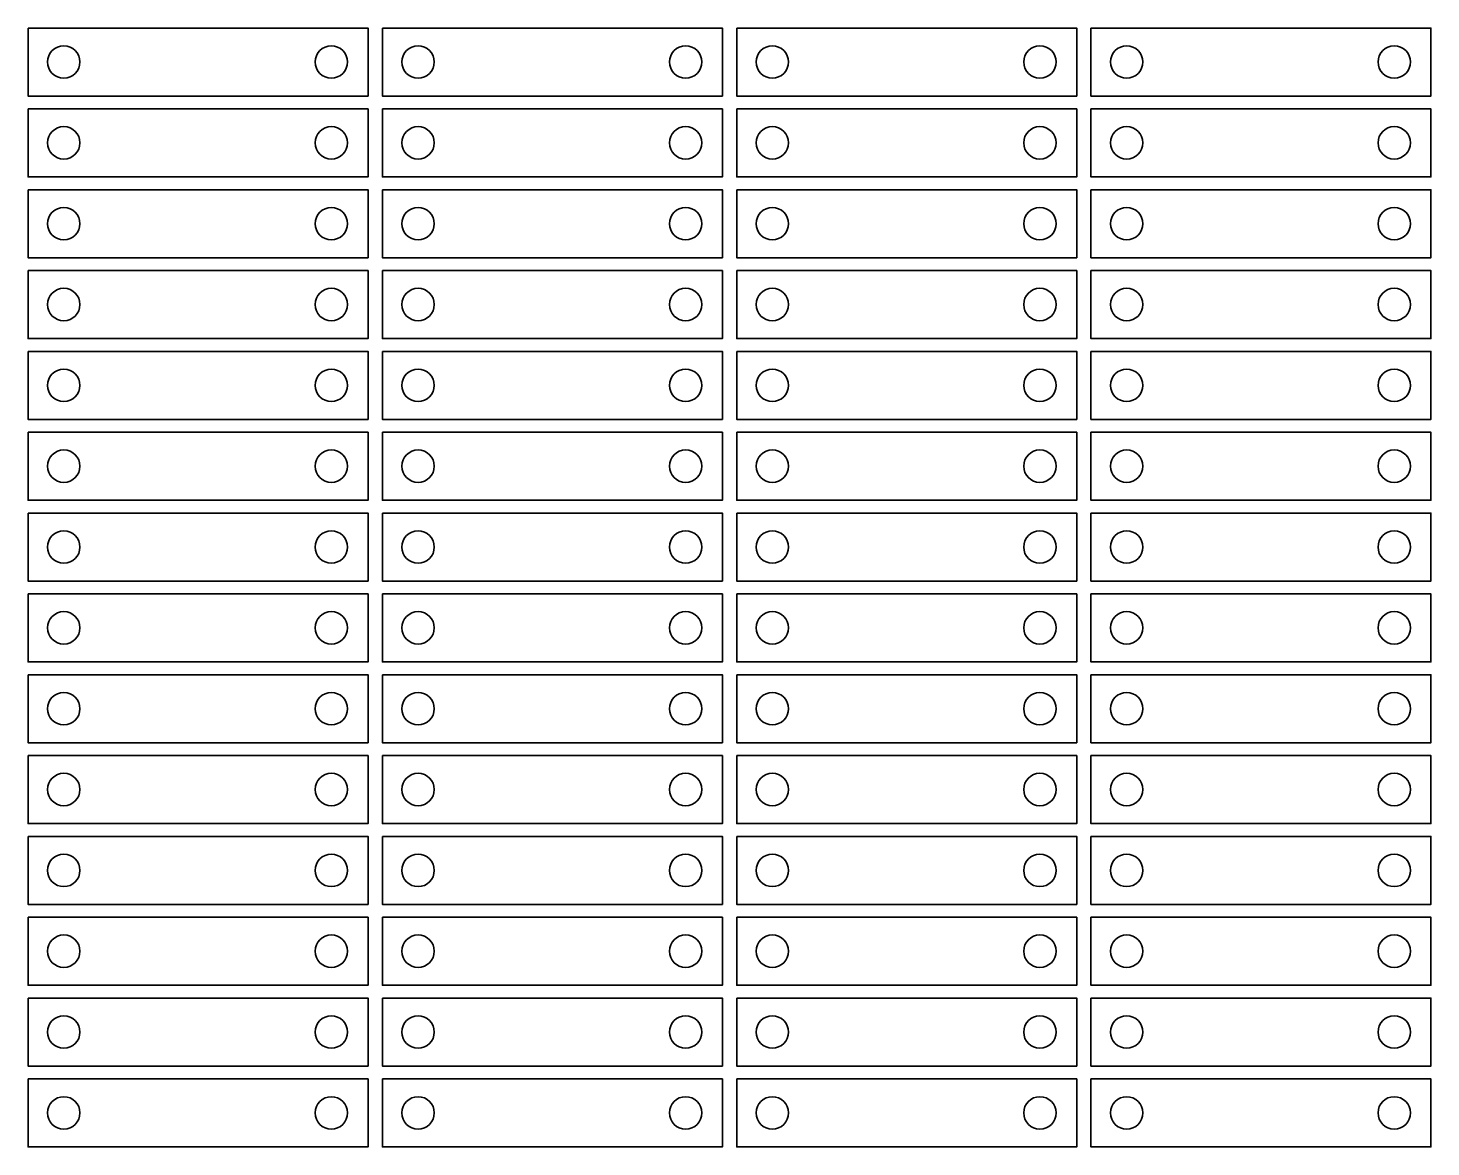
# Model space of a CAD drawing. Header units: inches. Extents: x 3 to 474, y -417 to -3.
# Drawn here: x 2.6 to 270.8, y -216.4 to -2.5 of the extents above; entities that cross this region are included whole.
import ezdxf

# ---------------------------------------------------------------- set-up
doc = ezdxf.new("R2010")
doc.units = ezdxf.units.IN
doc.header["$MEASUREMENT"] = 0
doc.layers.add('ShapeShifters_Small', color=7, linetype='Continuous')

msp = doc.modelspace()

# ---------------------------------------------------------------- linework, layer by layer
at = {"layer": 'ShapeShifters_Small', "color": 7, "lineweight": 35, "true_color": 0xffffff}
for points in [[(2.62, -2.53), (2.62, -15.53), (67.62, -15.53), (67.62, -2.53), (2.62, -2.53)], [(70.35, -2.53), (70.35, -15.53), (135.35, -15.53), (135.35, -2.53), (70.35, -2.53)], [(138.09, -2.53), (138.09, -15.53), (203.09, -15.53), (203.09, -2.53), (138.09, -2.53)], [(205.82, -2.53), (205.82, -15.53), (270.82, -15.53), (270.82, -2.53), (205.82, -2.53)], [(2.62, -17.99), (2.62, -30.99), (67.62, -30.99), (67.62, -17.99), (2.62, -17.99)], [(70.35, -17.99), (70.35, -30.99), (135.35, -30.99), (135.35, -17.99), (70.35, -17.99)], [(138.09, -17.99), (138.09, -30.99), (203.09, -30.99), (203.09, -17.99), (138.09, -17.99)], [(205.82, -17.99), (205.82, -30.99), (270.82, -30.99), (270.82, -17.99), (205.82, -17.99)], [(2.62, -33.44), (2.62, -46.44), (67.62, -46.44), (67.62, -33.44), (2.62, -33.44)], [(70.35, -33.44), (70.35, -46.44), (135.35, -46.44), (135.35, -33.44), (70.35, -33.44)], [(138.09, -33.44), (138.09, -46.44), (203.09, -46.44), (203.09, -33.44), (138.09, -33.44)], [(205.82, -33.44), (205.82, -46.44), (270.82, -46.44), (270.82, -33.44), (205.82, -33.44)], [(2.62, -48.9), (2.62, -61.9), (67.62, -61.9), (67.62, -48.9), (2.62, -48.9)], [(70.35, -48.9), (70.35, -61.9), (135.35, -61.9), (135.35, -48.9), (70.35, -48.9)], [(138.09, -48.9), (138.09, -61.9), (203.09, -61.9), (203.09, -48.9), (138.09, -48.9)], [(205.82, -48.9), (205.82, -61.9), (270.82, -61.9), (270.82, -48.9), (205.82, -48.9)], [(2.62, -64.35), (2.62, -77.35), (67.62, -77.35), (67.62, -64.35), (2.62, -64.35)], [(70.35, -64.35), (70.35, -77.35), (135.35, -77.35), (135.35, -64.35), (70.35, -64.35)], [(138.09, -64.35), (138.09, -77.35), (203.09, -77.35), (203.09, -64.35), (138.09, -64.35)], [(205.82, -64.35), (205.82, -77.35), (270.82, -77.35), (270.82, -64.35), (205.82, -64.35)], [(2.62, -79.8), (2.62, -92.8), (67.62, -92.8), (67.62, -79.8), (2.62, -79.8)], [(70.35, -79.8), (70.35, -92.8), (135.35, -92.8), (135.35, -79.8), (70.35, -79.8)], [(138.09, -79.8), (138.09, -92.8), (203.09, -92.8), (203.09, -79.8), (138.09, -79.8)], [(205.82, -79.8), (205.82, -92.8), (270.82, -92.8), (270.82, -79.8), (205.82, -79.8)], [(2.62, -95.26), (2.62, -108.26), (67.62, -108.26), (67.62, -95.26), (2.62, -95.26)], [(70.35, -95.26), (70.35, -108.26), (135.35, -108.26), (135.35, -95.26), (70.35, -95.26)], [(138.09, -95.26), (138.09, -108.26), (203.09, -108.26), (203.09, -95.26), (138.09, -95.26)], [(205.82, -95.26), (205.82, -108.26), (270.82, -108.26), (270.82, -95.26), (205.82, -95.26)], [(2.62, -110.71), (2.62, -123.71), (67.62, -123.71), (67.62, -110.71), (2.62, -110.71)], [(70.35, -110.71), (70.35, -123.71), (135.35, -123.71), (135.35, -110.71), (70.35, -110.71)], [(138.09, -110.71), (138.09, -123.71), (203.09, -123.71), (203.09, -110.71), (138.09, -110.71)], [(205.82, -110.71), (205.82, -123.71), (270.82, -123.71), (270.82, -110.71), (205.82, -110.71)], [(2.62, -126.17), (2.62, -139.17), (67.62, -139.17), (67.62, -126.17), (2.62, -126.17)], [(70.35, -126.17), (70.35, -139.17), (135.35, -139.17), (135.35, -126.17), (70.35, -126.17)], [(138.09, -126.17), (138.09, -139.17), (203.09, -139.17), (203.09, -126.17), (138.09, -126.17)], [(205.82, -126.17), (205.82, -139.17), (270.82, -139.17), (270.82, -126.17), (205.82, -126.17)], [(2.62, -141.62), (2.62, -154.62), (67.62, -154.62), (67.62, -141.62), (2.62, -141.62)], [(70.35, -141.62), (70.35, -154.62), (135.35, -154.62), (135.35, -141.62), (70.35, -141.62)], [(138.09, -141.62), (138.09, -154.62), (203.09, -154.62), (203.09, -141.62), (138.09, -141.62)], [(205.82, -141.62), (205.82, -154.62), (270.82, -154.62), (270.82, -141.62), (205.82, -141.62)], [(2.62, -157.08), (2.62, -170.08), (67.62, -170.08), (67.62, -157.08), (2.62, -157.08)], [(70.35, -157.08), (70.35, -170.08), (135.35, -170.08), (135.35, -157.08), (70.35, -157.08)], [(138.09, -157.08), (138.09, -170.08), (203.09, -170.08), (203.09, -157.08), (138.09, -157.08)], [(205.82, -157.08), (205.82, -170.08), (270.82, -170.08), (270.82, -157.08), (205.82, -157.08)], [(2.62, -172.53), (2.62, -185.53), (67.62, -185.53), (67.62, -172.53), (2.62, -172.53)], [(70.35, -172.53), (70.35, -185.53), (135.35, -185.53), (135.35, -172.53), (70.35, -172.53)], [(138.09, -172.53), (138.09, -185.53), (203.09, -185.53), (203.09, -172.53), (138.09, -172.53)], [(205.82, -172.53), (205.82, -185.53), (270.82, -185.53), (270.82, -172.53), (205.82, -172.53)], [(2.62, -187.98), (2.62, -200.98), (67.62, -200.98), (67.62, -187.98), (2.62, -187.98)], [(70.35, -187.98), (70.35, -200.98), (135.35, -200.98), (135.35, -187.98), (70.35, -187.98)], [(138.09, -187.98), (138.09, -200.98), (203.09, -200.98), (203.09, -187.98), (138.09, -187.98)], [(205.82, -187.98), (205.82, -200.98), (270.82, -200.98), (270.82, -187.98), (205.82, -187.98)], [(2.62, -203.44), (2.62, -216.44), (67.62, -216.44), (67.62, -203.44), (2.62, -203.44)], [(70.35, -203.44), (70.35, -216.44), (135.35, -216.44), (135.35, -203.44), (70.35, -203.44)], [(138.09, -203.44), (138.09, -216.44), (203.09, -216.44), (203.09, -203.44), (138.09, -203.44)], [(205.82, -203.44), (205.82, -216.44), (270.82, -216.44), (270.82, -203.44), (205.82, -203.44)]]:
    msp.add_lwpolyline(points, dxfattribs=at)
for points in [[(9.45, -12.12), (7.73, -12.12), (6.34, -10.73), (6.34, -9.02), (6.34, -7.31), (7.73, -5.92), (9.45, -5.92), (11.16, -5.92), (12.54, -7.31), (12.54, -9.02), (12.54, -10.73), (11.16, -12.12), (9.45, -12.12)], [(60.6, -12.12), (58.89, -12.12), (57.5, -10.73), (57.5, -9.02), (57.5, -7.31), (58.89, -5.92), (60.6, -5.92), (62.31, -5.92), (63.7, -7.31), (63.7, -9.02), (63.7, -10.73), (62.31, -12.12), (60.6, -12.12)], [(77.18, -12.12), (75.47, -12.12), (74.08, -10.73), (74.08, -9.02), (74.08, -7.31), (75.47, -5.92), (77.18, -5.92), (78.89, -5.92), (80.28, -7.31), (80.28, -9.02), (80.28, -10.73), (78.89, -12.12), (77.18, -12.12)], [(128.33, -12.12), (126.62, -12.12), (125.23, -10.73), (125.23, -9.02), (125.23, -7.31), (126.62, -5.92), (128.33, -5.92), (130.04, -5.92), (131.43, -7.31), (131.43, -9.02), (131.43, -10.73), (130.04, -12.12), (128.33, -12.12)], [(144.91, -12.12), (143.2, -12.12), (141.81, -10.73), (141.81, -9.02), (141.81, -7.31), (143.2, -5.92), (144.91, -5.92), (146.62, -5.92), (148.01, -7.31), (148.01, -9.02), (148.01, -10.73), (146.62, -12.12), (144.91, -12.12)], [(196.06, -12.12), (194.35, -12.12), (192.96, -10.73), (192.96, -9.02), (192.96, -7.31), (194.35, -5.92), (196.06, -5.92), (197.78, -5.92), (199.16, -7.31), (199.16, -9.02), (199.16, -10.73), (197.78, -12.12), (196.06, -12.12)], [(212.65, -12.12), (210.93, -12.12), (209.54, -10.73), (209.54, -9.02), (209.54, -7.31), (210.93, -5.92), (212.65, -5.92), (214.36, -5.92), (215.74, -7.31), (215.74, -9.02), (215.74, -10.73), (214.36, -12.12), (212.65, -12.12)], [(263.8, -12.12), (262.09, -12.12), (260.7, -10.73), (260.7, -9.02), (260.7, -7.31), (262.09, -5.92), (263.8, -5.92), (265.51, -5.92), (266.9, -7.31), (266.9, -9.02), (266.9, -10.73), (265.51, -12.12), (263.8, -12.12)], [(9.45, -27.58), (7.73, -27.58), (6.34, -26.19), (6.34, -24.48), (6.34, -22.76), (7.73, -21.38), (9.45, -21.38), (11.16, -21.38), (12.54, -22.76), (12.54, -24.48), (12.54, -26.19), (11.16, -27.58), (9.45, -27.58)], [(60.6, -27.58), (58.89, -27.58), (57.5, -26.19), (57.5, -24.48), (57.5, -22.76), (58.89, -21.38), (60.6, -21.38), (62.31, -21.38), (63.7, -22.76), (63.7, -24.48), (63.7, -26.19), (62.31, -27.58), (60.6, -27.58)], [(77.18, -27.58), (75.47, -27.58), (74.08, -26.19), (74.08, -24.48), (74.08, -22.76), (75.47, -21.38), (77.18, -21.38), (78.89, -21.38), (80.28, -22.76), (80.28, -24.48), (80.28, -26.19), (78.89, -27.58), (77.18, -27.58)], [(128.33, -27.58), (126.62, -27.58), (125.23, -26.19), (125.23, -24.48), (125.23, -22.76), (126.62, -21.38), (128.33, -21.38), (130.04, -21.38), (131.43, -22.76), (131.43, -24.48), (131.43, -26.19), (130.04, -27.58), (128.33, -27.58)], [(144.91, -27.58), (143.2, -27.58), (141.81, -26.19), (141.81, -24.48), (141.81, -22.76), (143.2, -21.38), (144.91, -21.38), (146.62, -21.38), (148.01, -22.76), (148.01, -24.48), (148.01, -26.19), (146.62, -27.58), (144.91, -27.58)], [(196.06, -27.58), (194.35, -27.58), (192.96, -26.19), (192.96, -24.48), (192.96, -22.76), (194.35, -21.38), (196.06, -21.38), (197.78, -21.38), (199.16, -22.76), (199.16, -24.48), (199.16, -26.19), (197.78, -27.58), (196.06, -27.58)], [(212.65, -27.58), (210.93, -27.58), (209.54, -26.19), (209.54, -24.48), (209.54, -22.76), (210.93, -21.38), (212.65, -21.38), (214.36, -21.38), (215.74, -22.76), (215.74, -24.48), (215.74, -26.19), (214.36, -27.58), (212.65, -27.58)], [(263.8, -27.58), (262.09, -27.58), (260.7, -26.19), (260.7, -24.48), (260.7, -22.76), (262.09, -21.38), (263.8, -21.38), (265.51, -21.38), (266.9, -22.76), (266.9, -24.48), (266.9, -26.19), (265.51, -27.58), (263.8, -27.58)], [(9.45, -43.03), (7.73, -43.03), (6.34, -41.64), (6.34, -39.93), (6.34, -38.22), (7.73, -36.83), (9.45, -36.83), (11.16, -36.83), (12.54, -38.22), (12.54, -39.93), (12.54, -41.64), (11.16, -43.03), (9.45, -43.03)], [(60.6, -43.03), (58.89, -43.03), (57.5, -41.64), (57.5, -39.93), (57.5, -38.22), (58.89, -36.83), (60.6, -36.83), (62.31, -36.83), (63.7, -38.22), (63.7, -39.93), (63.7, -41.64), (62.31, -43.03), (60.6, -43.03)], [(77.18, -43.03), (75.47, -43.03), (74.08, -41.64), (74.08, -39.93), (74.08, -38.22), (75.47, -36.83), (77.18, -36.83), (78.89, -36.83), (80.28, -38.22), (80.28, -39.93), (80.28, -41.64), (78.89, -43.03), (77.18, -43.03)], [(128.33, -43.03), (126.62, -43.03), (125.23, -41.64), (125.23, -39.93), (125.23, -38.22), (126.62, -36.83), (128.33, -36.83), (130.04, -36.83), (131.43, -38.22), (131.43, -39.93), (131.43, -41.64), (130.04, -43.03), (128.33, -43.03)], [(144.91, -43.03), (143.2, -43.03), (141.81, -41.64), (141.81, -39.93), (141.81, -38.22), (143.2, -36.83), (144.91, -36.83), (146.62, -36.83), (148.01, -38.22), (148.01, -39.93), (148.01, -41.64), (146.62, -43.03), (144.91, -43.03)], [(196.06, -43.03), (194.35, -43.03), (192.96, -41.64), (192.96, -39.93), (192.96, -38.22), (194.35, -36.83), (196.06, -36.83), (197.78, -36.83), (199.16, -38.22), (199.16, -39.93), (199.16, -41.64), (197.78, -43.03), (196.06, -43.03)], [(212.65, -43.03), (210.93, -43.03), (209.54, -41.64), (209.54, -39.93), (209.54, -38.22), (210.93, -36.83), (212.65, -36.83), (214.36, -36.83), (215.74, -38.22), (215.74, -39.93), (215.74, -41.64), (214.36, -43.03), (212.65, -43.03)], [(263.8, -43.03), (262.09, -43.03), (260.7, -41.64), (260.7, -39.93), (260.7, -38.22), (262.09, -36.83), (263.8, -36.83), (265.51, -36.83), (266.9, -38.22), (266.9, -39.93), (266.9, -41.64), (265.51, -43.03), (263.8, -43.03)], [(9.45, -58.49), (7.73, -58.49), (6.34, -57.1), (6.34, -55.39), (6.34, -53.67), (7.73, -52.29), (9.45, -52.29), (11.16, -52.29), (12.54, -53.67), (12.54, -55.39), (12.54, -57.1), (11.16, -58.49), (9.45, -58.49)], [(60.6, -58.49), (58.89, -58.49), (57.5, -57.1), (57.5, -55.39), (57.5, -53.67), (58.89, -52.29), (60.6, -52.29), (62.31, -52.29), (63.7, -53.67), (63.7, -55.39), (63.7, -57.1), (62.31, -58.49), (60.6, -58.49)], [(77.18, -58.49), (75.47, -58.49), (74.08, -57.1), (74.08, -55.39), (74.08, -53.67), (75.47, -52.29), (77.18, -52.29), (78.89, -52.29), (80.28, -53.67), (80.28, -55.39), (80.28, -57.1), (78.89, -58.49), (77.18, -58.49)], [(128.33, -58.49), (126.62, -58.49), (125.23, -57.1), (125.23, -55.39), (125.23, -53.67), (126.62, -52.29), (128.33, -52.29), (130.04, -52.29), (131.43, -53.67), (131.43, -55.39), (131.43, -57.1), (130.04, -58.49), (128.33, -58.49)], [(144.91, -58.49), (143.2, -58.49), (141.81, -57.1), (141.81, -55.39), (141.81, -53.67), (143.2, -52.29), (144.91, -52.29), (146.62, -52.29), (148.01, -53.67), (148.01, -55.39), (148.01, -57.1), (146.62, -58.49), (144.91, -58.49)], [(196.06, -58.49), (194.35, -58.49), (192.96, -57.1), (192.96, -55.39), (192.96, -53.67), (194.35, -52.29), (196.06, -52.29), (197.78, -52.29), (199.16, -53.67), (199.16, -55.39), (199.16, -57.1), (197.78, -58.49), (196.06, -58.49)], [(212.65, -58.49), (210.93, -58.49), (209.54, -57.1), (209.54, -55.39), (209.54, -53.67), (210.93, -52.29), (212.65, -52.29), (214.36, -52.29), (215.74, -53.67), (215.74, -55.39), (215.74, -57.1), (214.36, -58.49), (212.65, -58.49)], [(263.8, -58.49), (262.09, -58.49), (260.7, -57.1), (260.7, -55.39), (260.7, -53.67), (262.09, -52.29), (263.8, -52.29), (265.51, -52.29), (266.9, -53.67), (266.9, -55.39), (266.9, -57.1), (265.51, -58.49), (263.8, -58.49)], [(9.45, -73.94), (7.73, -73.94), (6.34, -72.55), (6.34, -70.84), (6.34, -69.13), (7.73, -67.74), (9.45, -67.74), (11.16, -67.74), (12.54, -69.13), (12.54, -70.84), (12.54, -72.55), (11.16, -73.94), (9.45, -73.94)], [(60.6, -73.94), (58.89, -73.94), (57.5, -72.55), (57.5, -70.84), (57.5, -69.13), (58.89, -67.74), (60.6, -67.74), (62.31, -67.74), (63.7, -69.13), (63.7, -70.84), (63.7, -72.55), (62.31, -73.94), (60.6, -73.94)], [(77.18, -73.94), (75.47, -73.94), (74.08, -72.55), (74.08, -70.84), (74.08, -69.13), (75.47, -67.74), (77.18, -67.74), (78.89, -67.74), (80.28, -69.13), (80.28, -70.84), (80.28, -72.55), (78.89, -73.94), (77.18, -73.94)], [(128.33, -73.94), (126.62, -73.94), (125.23, -72.55), (125.23, -70.84), (125.23, -69.13), (126.62, -67.74), (128.33, -67.74), (130.04, -67.74), (131.43, -69.13), (131.43, -70.84), (131.43, -72.55), (130.04, -73.94), (128.33, -73.94)], [(144.91, -73.94), (143.2, -73.94), (141.81, -72.55), (141.81, -70.84), (141.81, -69.13), (143.2, -67.74), (144.91, -67.74), (146.62, -67.74), (148.01, -69.13), (148.01, -70.84), (148.01, -72.55), (146.62, -73.94), (144.91, -73.94)], [(196.06, -73.94), (194.35, -73.94), (192.96, -72.55), (192.96, -70.84), (192.96, -69.13), (194.35, -67.74), (196.06, -67.74), (197.78, -67.74), (199.16, -69.13), (199.16, -70.84), (199.16, -72.55), (197.78, -73.94), (196.06, -73.94)], [(212.65, -73.94), (210.93, -73.94), (209.54, -72.55), (209.54, -70.84), (209.54, -69.13), (210.93, -67.74), (212.65, -67.74), (214.36, -67.74), (215.74, -69.13), (215.74, -70.84), (215.74, -72.55), (214.36, -73.94), (212.65, -73.94)], [(263.8, -73.94), (262.09, -73.94), (260.7, -72.55), (260.7, -70.84), (260.7, -69.13), (262.09, -67.74), (263.8, -67.74), (265.51, -67.74), (266.9, -69.13), (266.9, -70.84), (266.9, -72.55), (265.51, -73.94), (263.8, -73.94)], [(9.45, -89.39), (7.73, -89.39), (6.34, -88.01), (6.34, -86.29), (6.34, -84.58), (7.73, -83.19), (9.45, -83.19), (11.16, -83.19), (12.54, -84.58), (12.54, -86.29), (12.54, -88.01), (11.16, -89.39), (9.45, -89.39)], [(60.6, -89.39), (58.89, -89.39), (57.5, -88.01), (57.5, -86.29), (57.5, -84.58), (58.89, -83.19), (60.6, -83.19), (62.31, -83.19), (63.7, -84.58), (63.7, -86.29), (63.7, -88.01), (62.31, -89.39), (60.6, -89.39)], [(77.18, -89.39), (75.47, -89.39), (74.08, -88.01), (74.08, -86.29), (74.08, -84.58), (75.47, -83.19), (77.18, -83.19), (78.89, -83.19), (80.28, -84.58), (80.28, -86.29), (80.28, -88.01), (78.89, -89.39), (77.18, -89.39)], [(128.33, -89.39), (126.62, -89.39), (125.23, -88.01), (125.23, -86.29), (125.23, -84.58), (126.62, -83.19), (128.33, -83.19), (130.04, -83.19), (131.43, -84.58), (131.43, -86.29), (131.43, -88.01), (130.04, -89.39), (128.33, -89.39)], [(144.91, -89.39), (143.2, -89.39), (141.81, -88.01), (141.81, -86.29), (141.81, -84.58), (143.2, -83.19), (144.91, -83.19), (146.62, -83.19), (148.01, -84.58), (148.01, -86.29), (148.01, -88.01), (146.62, -89.39), (144.91, -89.39)], [(196.06, -89.39), (194.35, -89.39), (192.96, -88.01), (192.96, -86.29), (192.96, -84.58), (194.35, -83.19), (196.06, -83.19), (197.78, -83.19), (199.16, -84.58), (199.16, -86.29), (199.16, -88.01), (197.78, -89.39), (196.06, -89.39)], [(212.65, -89.39), (210.93, -89.39), (209.54, -88.01), (209.54, -86.29), (209.54, -84.58), (210.93, -83.19), (212.65, -83.19), (214.36, -83.19), (215.74, -84.58), (215.74, -86.29), (215.74, -88.01), (214.36, -89.39), (212.65, -89.39)], [(263.8, -89.39), (262.09, -89.39), (260.7, -88.01), (260.7, -86.29), (260.7, -84.58), (262.09, -83.19), (263.8, -83.19), (265.51, -83.19), (266.9, -84.58), (266.9, -86.29), (266.9, -88.01), (265.51, -89.39), (263.8, -89.39)], [(9.45, -104.85), (7.73, -104.85), (6.34, -103.46), (6.34, -101.75), (6.34, -100.04), (7.73, -98.65), (9.45, -98.65), (11.16, -98.65), (12.54, -100.04), (12.54, -101.75), (12.54, -103.46), (11.16, -104.85), (9.45, -104.85)], [(60.6, -104.85), (58.89, -104.85), (57.5, -103.46), (57.5, -101.75), (57.5, -100.04), (58.89, -98.65), (60.6, -98.65), (62.31, -98.65), (63.7, -100.04), (63.7, -101.75), (63.7, -103.46), (62.31, -104.85), (60.6, -104.85)], [(77.18, -104.85), (75.47, -104.85), (74.08, -103.46), (74.08, -101.75), (74.08, -100.04), (75.47, -98.65), (77.18, -98.65), (78.89, -98.65), (80.28, -100.04), (80.28, -101.75), (80.28, -103.46), (78.89, -104.85), (77.18, -104.85)], [(128.33, -104.85), (126.62, -104.85), (125.23, -103.46), (125.23, -101.75), (125.23, -100.04), (126.62, -98.65), (128.33, -98.65), (130.04, -98.65), (131.43, -100.04), (131.43, -101.75), (131.43, -103.46), (130.04, -104.85), (128.33, -104.85)], [(144.91, -104.85), (143.2, -104.85), (141.81, -103.46), (141.81, -101.75), (141.81, -100.04), (143.2, -98.65), (144.91, -98.65), (146.62, -98.65), (148.01, -100.04), (148.01, -101.75), (148.01, -103.46), (146.62, -104.85), (144.91, -104.85)], [(196.06, -104.85), (194.35, -104.85), (192.96, -103.46), (192.96, -101.75), (192.96, -100.04), (194.35, -98.65), (196.06, -98.65), (197.78, -98.65), (199.16, -100.04), (199.16, -101.75), (199.16, -103.46), (197.78, -104.85), (196.06, -104.85)], [(212.65, -104.85), (210.93, -104.85), (209.54, -103.46), (209.54, -101.75), (209.54, -100.04), (210.93, -98.65), (212.65, -98.65), (214.36, -98.65), (215.74, -100.04), (215.74, -101.75), (215.74, -103.46), (214.36, -104.85), (212.65, -104.85)], [(263.8, -104.85), (262.09, -104.85), (260.7, -103.46), (260.7, -101.75), (260.7, -100.04), (262.09, -98.65), (263.8, -98.65), (265.51, -98.65), (266.9, -100.04), (266.9, -101.75), (266.9, -103.46), (265.51, -104.85), (263.8, -104.85)], [(9.45, -120.3), (7.73, -120.3), (6.34, -118.91), (6.34, -117.2), (6.34, -115.49), (7.73, -114.1), (9.45, -114.1), (11.16, -114.1), (12.54, -115.49), (12.54, -117.2), (12.54, -118.91), (11.16, -120.3), (9.45, -120.3)], [(60.6, -120.3), (58.89, -120.3), (57.5, -118.91), (57.5, -117.2), (57.5, -115.49), (58.89, -114.1), (60.6, -114.1), (62.31, -114.1), (63.7, -115.49), (63.7, -117.2), (63.7, -118.91), (62.31, -120.3), (60.6, -120.3)], [(77.18, -120.3), (75.47, -120.3), (74.08, -118.91), (74.08, -117.2), (74.08, -115.49), (75.47, -114.1), (77.18, -114.1), (78.89, -114.1), (80.28, -115.49), (80.28, -117.2), (80.28, -118.91), (78.89, -120.3), (77.18, -120.3)], [(128.33, -120.3), (126.62, -120.3), (125.23, -118.91), (125.23, -117.2), (125.23, -115.49), (126.62, -114.1), (128.33, -114.1), (130.04, -114.1), (131.43, -115.49), (131.43, -117.2), (131.43, -118.91), (130.04, -120.3), (128.33, -120.3)], [(144.91, -120.3), (143.2, -120.3), (141.81, -118.91), (141.81, -117.2), (141.81, -115.49), (143.2, -114.1), (144.91, -114.1), (146.62, -114.1), (148.01, -115.49), (148.01, -117.2), (148.01, -118.91), (146.62, -120.3), (144.91, -120.3)], [(196.06, -120.3), (194.35, -120.3), (192.96, -118.91), (192.96, -117.2), (192.96, -115.49), (194.35, -114.1), (196.06, -114.1), (197.78, -114.1), (199.16, -115.49), (199.16, -117.2), (199.16, -118.91), (197.78, -120.3), (196.06, -120.3)], [(212.65, -120.3), (210.93, -120.3), (209.54, -118.91), (209.54, -117.2), (209.54, -115.49), (210.93, -114.1), (212.65, -114.1), (214.36, -114.1), (215.74, -115.49), (215.74, -117.2), (215.74, -118.91), (214.36, -120.3), (212.65, -120.3)], [(263.8, -120.3), (262.09, -120.3), (260.7, -118.91), (260.7, -117.2), (260.7, -115.49), (262.09, -114.1), (263.8, -114.1), (265.51, -114.1), (266.9, -115.49), (266.9, -117.2), (266.9, -118.91), (265.51, -120.3), (263.8, -120.3)], [(9.45, -135.76), (7.73, -135.76), (6.34, -134.37), (6.34, -132.66), (6.34, -130.95), (7.73, -129.56), (9.45, -129.56), (11.16, -129.56), (12.54, -130.95), (12.54, -132.66), (12.54, -134.37), (11.16, -135.76), (9.45, -135.76)], [(60.6, -135.76), (58.89, -135.76), (57.5, -134.37), (57.5, -132.66), (57.5, -130.95), (58.89, -129.56), (60.6, -129.56), (62.31, -129.56), (63.7, -130.95), (63.7, -132.66), (63.7, -134.37), (62.31, -135.76), (60.6, -135.76)], [(77.18, -135.76), (75.47, -135.76), (74.08, -134.37), (74.08, -132.66), (74.08, -130.95), (75.47, -129.56), (77.18, -129.56), (78.89, -129.56), (80.28, -130.95), (80.28, -132.66), (80.28, -134.37), (78.89, -135.76), (77.18, -135.76)], [(128.33, -135.76), (126.62, -135.76), (125.23, -134.37), (125.23, -132.66), (125.23, -130.95), (126.62, -129.56), (128.33, -129.56), (130.04, -129.56), (131.43, -130.95), (131.43, -132.66), (131.43, -134.37), (130.04, -135.76), (128.33, -135.76)], [(144.91, -135.76), (143.2, -135.76), (141.81, -134.37), (141.81, -132.66), (141.81, -130.95), (143.2, -129.56), (144.91, -129.56), (146.62, -129.56), (148.01, -130.95), (148.01, -132.66), (148.01, -134.37), (146.62, -135.76), (144.91, -135.76)], [(196.06, -135.76), (194.35, -135.76), (192.96, -134.37), (192.96, -132.66), (192.96, -130.95), (194.35, -129.56), (196.06, -129.56), (197.78, -129.56), (199.16, -130.95), (199.16, -132.66), (199.16, -134.37), (197.78, -135.76), (196.06, -135.76)], [(212.65, -135.76), (210.93, -135.76), (209.54, -134.37), (209.54, -132.66), (209.54, -130.95), (210.93, -129.56), (212.65, -129.56), (214.36, -129.56), (215.74, -130.95), (215.74, -132.66), (215.74, -134.37), (214.36, -135.76), (212.65, -135.76)], [(263.8, -135.76), (262.09, -135.76), (260.7, -134.37), (260.7, -132.66), (260.7, -130.95), (262.09, -129.56), (263.8, -129.56), (265.51, -129.56), (266.9, -130.95), (266.9, -132.66), (266.9, -134.37), (265.51, -135.76), (263.8, -135.76)], [(9.45, -151.21), (7.73, -151.21), (6.34, -149.82), (6.34, -148.11), (6.34, -146.4), (7.73, -145.01), (9.45, -145.01), (11.16, -145.01), (12.54, -146.4), (12.54, -148.11), (12.54, -149.82), (11.16, -151.21), (9.45, -151.21)], [(60.6, -151.21), (58.89, -151.21), (57.5, -149.82), (57.5, -148.11), (57.5, -146.4), (58.89, -145.01), (60.6, -145.01), (62.31, -145.01), (63.7, -146.4), (63.7, -148.11), (63.7, -149.82), (62.31, -151.21), (60.6, -151.21)], [(77.18, -151.21), (75.47, -151.21), (74.08, -149.82), (74.08, -148.11), (74.08, -146.4), (75.47, -145.01), (77.18, -145.01), (78.89, -145.01), (80.28, -146.4), (80.28, -148.11), (80.28, -149.82), (78.89, -151.21), (77.18, -151.21)], [(128.33, -151.21), (126.62, -151.21), (125.23, -149.82), (125.23, -148.11), (125.23, -146.4), (126.62, -145.01), (128.33, -145.01), (130.04, -145.01), (131.43, -146.4), (131.43, -148.11), (131.43, -149.82), (130.04, -151.21), (128.33, -151.21)], [(144.91, -151.21), (143.2, -151.21), (141.81, -149.82), (141.81, -148.11), (141.81, -146.4), (143.2, -145.01), (144.91, -145.01), (146.62, -145.01), (148.01, -146.4), (148.01, -148.11), (148.01, -149.82), (146.62, -151.21), (144.91, -151.21)], [(196.06, -151.21), (194.35, -151.21), (192.96, -149.82), (192.96, -148.11), (192.96, -146.4), (194.35, -145.01), (196.06, -145.01), (197.78, -145.01), (199.16, -146.4), (199.16, -148.11), (199.16, -149.82), (197.78, -151.21), (196.06, -151.21)], [(212.65, -151.21), (210.93, -151.21), (209.54, -149.82), (209.54, -148.11), (209.54, -146.4), (210.93, -145.01), (212.65, -145.01), (214.36, -145.01), (215.74, -146.4), (215.74, -148.11), (215.74, -149.82), (214.36, -151.21), (212.65, -151.21)], [(263.8, -151.21), (262.09, -151.21), (260.7, -149.82), (260.7, -148.11), (260.7, -146.4), (262.09, -145.01), (263.8, -145.01), (265.51, -145.01), (266.9, -146.4), (266.9, -148.11), (266.9, -149.82), (265.51, -151.21), (263.8, -151.21)], [(9.45, -166.67), (7.73, -166.67), (6.34, -165.28), (6.34, -163.57), (6.34, -161.85), (7.73, -160.47), (9.45, -160.47), (11.16, -160.47), (12.54, -161.85), (12.54, -163.57), (12.54, -165.28), (11.16, -166.67), (9.45, -166.67)], [(60.6, -166.67), (58.89, -166.67), (57.5, -165.28), (57.5, -163.57), (57.5, -161.85), (58.89, -160.47), (60.6, -160.47), (62.31, -160.47), (63.7, -161.85), (63.7, -163.57), (63.7, -165.28), (62.31, -166.67), (60.6, -166.67)], [(77.18, -166.67), (75.47, -166.67), (74.08, -165.28), (74.08, -163.57), (74.08, -161.85), (75.47, -160.47), (77.18, -160.47), (78.89, -160.47), (80.28, -161.85), (80.28, -163.57), (80.28, -165.28), (78.89, -166.67), (77.18, -166.67)], [(128.33, -166.67), (126.62, -166.67), (125.23, -165.28), (125.23, -163.57), (125.23, -161.85), (126.62, -160.47), (128.33, -160.47), (130.04, -160.47), (131.43, -161.85), (131.43, -163.57), (131.43, -165.28), (130.04, -166.67), (128.33, -166.67)], [(144.91, -166.67), (143.2, -166.67), (141.81, -165.28), (141.81, -163.57), (141.81, -161.85), (143.2, -160.47), (144.91, -160.47), (146.62, -160.47), (148.01, -161.85), (148.01, -163.57), (148.01, -165.28), (146.62, -166.67), (144.91, -166.67)], [(196.06, -166.67), (194.35, -166.67), (192.96, -165.28), (192.96, -163.57), (192.96, -161.85), (194.35, -160.47), (196.06, -160.47), (197.78, -160.47), (199.16, -161.85), (199.16, -163.57), (199.16, -165.28), (197.78, -166.67), (196.06, -166.67)], [(212.65, -166.67), (210.93, -166.67), (209.54, -165.28), (209.54, -163.57), (209.54, -161.85), (210.93, -160.47), (212.65, -160.47), (214.36, -160.47), (215.74, -161.85), (215.74, -163.57), (215.74, -165.28), (214.36, -166.67), (212.65, -166.67)], [(263.8, -166.67), (262.09, -166.67), (260.7, -165.28), (260.7, -163.57), (260.7, -161.85), (262.09, -160.47), (263.8, -160.47), (265.51, -160.47), (266.9, -161.85), (266.9, -163.57), (266.9, -165.28), (265.51, -166.67), (263.8, -166.67)], [(9.45, -182.12), (7.73, -182.12), (6.34, -180.73), (6.34, -179.02), (6.34, -177.31), (7.73, -175.92), (9.45, -175.92), (11.16, -175.92), (12.54, -177.31), (12.54, -179.02), (12.54, -180.73), (11.16, -182.12), (9.45, -182.12)], [(60.6, -182.12), (58.89, -182.12), (57.5, -180.73), (57.5, -179.02), (57.5, -177.31), (58.89, -175.92), (60.6, -175.92), (62.31, -175.92), (63.7, -177.31), (63.7, -179.02), (63.7, -180.73), (62.31, -182.12), (60.6, -182.12)], [(77.18, -182.12), (75.47, -182.12), (74.08, -180.73), (74.08, -179.02), (74.08, -177.31), (75.47, -175.92), (77.18, -175.92), (78.89, -175.92), (80.28, -177.31), (80.28, -179.02), (80.28, -180.73), (78.89, -182.12), (77.18, -182.12)], [(128.33, -182.12), (126.62, -182.12), (125.23, -180.73), (125.23, -179.02), (125.23, -177.31), (126.62, -175.92), (128.33, -175.92), (130.04, -175.92), (131.43, -177.31), (131.43, -179.02), (131.43, -180.73), (130.04, -182.12), (128.33, -182.12)], [(144.91, -182.12), (143.2, -182.12), (141.81, -180.73), (141.81, -179.02), (141.81, -177.31), (143.2, -175.92), (144.91, -175.92), (146.62, -175.92), (148.01, -177.31), (148.01, -179.02), (148.01, -180.73), (146.62, -182.12), (144.91, -182.12)], [(196.06, -182.12), (194.35, -182.12), (192.96, -180.73), (192.96, -179.02), (192.96, -177.31), (194.35, -175.92), (196.06, -175.92), (197.78, -175.92), (199.16, -177.31), (199.16, -179.02), (199.16, -180.73), (197.78, -182.12), (196.06, -182.12)], [(212.65, -182.12), (210.93, -182.12), (209.54, -180.73), (209.54, -179.02), (209.54, -177.31), (210.93, -175.92), (212.65, -175.92), (214.36, -175.92), (215.74, -177.31), (215.74, -179.02), (215.74, -180.73), (214.36, -182.12), (212.65, -182.12)], [(263.8, -182.12), (262.09, -182.12), (260.7, -180.73), (260.7, -179.02), (260.7, -177.31), (262.09, -175.92), (263.8, -175.92), (265.51, -175.92), (266.9, -177.31), (266.9, -179.02), (266.9, -180.73), (265.51, -182.12), (263.8, -182.12)], [(9.45, -197.57), (7.73, -197.57), (6.34, -196.19), (6.34, -194.47), (6.34, -192.76), (7.73, -191.37), (9.45, -191.37), (11.16, -191.37), (12.54, -192.76), (12.54, -194.47), (12.54, -196.19), (11.16, -197.57), (9.45, -197.57)], [(60.6, -197.57), (58.89, -197.57), (57.5, -196.19), (57.5, -194.47), (57.5, -192.76), (58.89, -191.37), (60.6, -191.37), (62.31, -191.37), (63.7, -192.76), (63.7, -194.47), (63.7, -196.19), (62.31, -197.57), (60.6, -197.57)], [(77.18, -197.57), (75.47, -197.57), (74.08, -196.19), (74.08, -194.47), (74.08, -192.76), (75.47, -191.37), (77.18, -191.37), (78.89, -191.37), (80.28, -192.76), (80.28, -194.47), (80.28, -196.19), (78.89, -197.57), (77.18, -197.57)], [(128.33, -197.57), (126.62, -197.57), (125.23, -196.19), (125.23, -194.47), (125.23, -192.76), (126.62, -191.37), (128.33, -191.37), (130.04, -191.37), (131.43, -192.76), (131.43, -194.47), (131.43, -196.19), (130.04, -197.57), (128.33, -197.57)], [(144.91, -197.57), (143.2, -197.57), (141.81, -196.19), (141.81, -194.47), (141.81, -192.76), (143.2, -191.37), (144.91, -191.37), (146.62, -191.37), (148.01, -192.76), (148.01, -194.47), (148.01, -196.19), (146.62, -197.57), (144.91, -197.57)], [(196.06, -197.57), (194.35, -197.57), (192.96, -196.19), (192.96, -194.47), (192.96, -192.76), (194.35, -191.37), (196.06, -191.37), (197.78, -191.37), (199.16, -192.76), (199.16, -194.47), (199.16, -196.19), (197.78, -197.57), (196.06, -197.57)], [(212.65, -197.57), (210.93, -197.57), (209.54, -196.19), (209.54, -194.47), (209.54, -192.76), (210.93, -191.37), (212.65, -191.37), (214.36, -191.37), (215.74, -192.76), (215.74, -194.47), (215.74, -196.19), (214.36, -197.57), (212.65, -197.57)], [(263.8, -197.57), (262.09, -197.57), (260.7, -196.19), (260.7, -194.47), (260.7, -192.76), (262.09, -191.37), (263.8, -191.37), (265.51, -191.37), (266.9, -192.76), (266.9, -194.47), (266.9, -196.19), (265.51, -197.57), (263.8, -197.57)], [(9.45, -213.03), (7.73, -213.03), (6.34, -211.64), (6.34, -209.93), (6.34, -208.22), (7.73, -206.83), (9.45, -206.83), (11.16, -206.83), (12.54, -208.22), (12.54, -209.93), (12.54, -211.64), (11.16, -213.03), (9.45, -213.03)], [(60.6, -213.03), (58.89, -213.03), (57.5, -211.64), (57.5, -209.93), (57.5, -208.22), (58.89, -206.83), (60.6, -206.83), (62.31, -206.83), (63.7, -208.22), (63.7, -209.93), (63.7, -211.64), (62.31, -213.03), (60.6, -213.03)], [(77.18, -213.03), (75.47, -213.03), (74.08, -211.64), (74.08, -209.93), (74.08, -208.22), (75.47, -206.83), (77.18, -206.83), (78.89, -206.83), (80.28, -208.22), (80.28, -209.93), (80.28, -211.64), (78.89, -213.03), (77.18, -213.03)], [(128.33, -213.03), (126.62, -213.03), (125.23, -211.64), (125.23, -209.93), (125.23, -208.22), (126.62, -206.83), (128.33, -206.83), (130.04, -206.83), (131.43, -208.22), (131.43, -209.93), (131.43, -211.64), (130.04, -213.03), (128.33, -213.03)], [(144.91, -213.03), (143.2, -213.03), (141.81, -211.64), (141.81, -209.93), (141.81, -208.22), (143.2, -206.83), (144.91, -206.83), (146.62, -206.83), (148.01, -208.22), (148.01, -209.93), (148.01, -211.64), (146.62, -213.03), (144.91, -213.03)], [(196.06, -213.03), (194.35, -213.03), (192.96, -211.64), (192.96, -209.93), (192.96, -208.22), (194.35, -206.83), (196.06, -206.83), (197.78, -206.83), (199.16, -208.22), (199.16, -209.93), (199.16, -211.64), (197.78, -213.03), (196.06, -213.03)], [(212.65, -213.03), (210.93, -213.03), (209.54, -211.64), (209.54, -209.93), (209.54, -208.22), (210.93, -206.83), (212.65, -206.83), (214.36, -206.83), (215.74, -208.22), (215.74, -209.93), (215.74, -211.64), (214.36, -213.03), (212.65, -213.03)], [(263.8, -213.03), (262.09, -213.03), (260.7, -211.64), (260.7, -209.93), (260.7, -208.22), (262.09, -206.83), (263.8, -206.83), (265.51, -206.83), (266.9, -208.22), (266.9, -209.93), (266.9, -211.64), (265.51, -213.03), (263.8, -213.03)]]:
    msp.add_open_spline(points, degree=3, knots=[0, 0, 0, 0, 1, 1, 1, 2, 2, 2, 3, 3, 3, 4, 4, 4, 4], dxfattribs=at)

doc.saveas('drawing.dxf')
